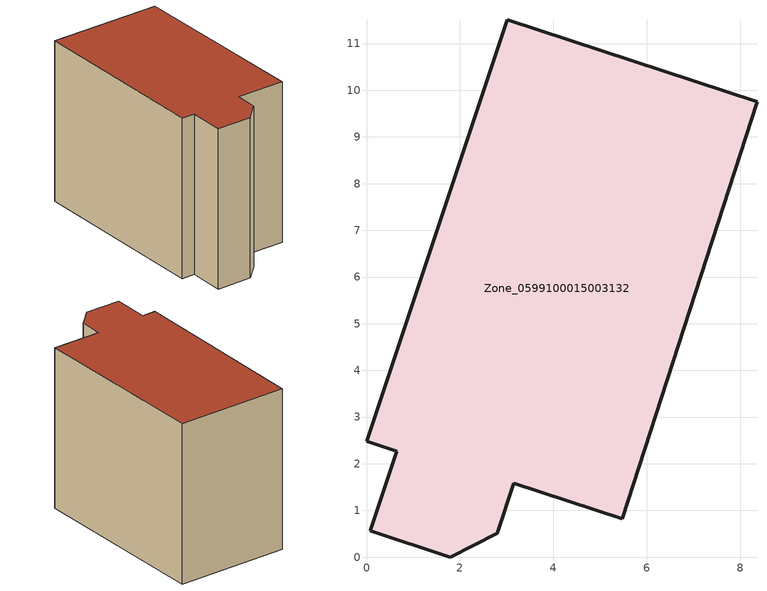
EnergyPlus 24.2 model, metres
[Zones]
Zone_0599100015003132
 floor ground (C_G): 0,2.48 3.01,11.51 8.36,9.75 5.48,0.82 3.16,1.59 2.8,0.51 1.79,0 0.08,0.56 0.64,2.27 z0.77
 wall outside (C_F): 3.01,11.51 0,2.48 0.64,2.27 0.08,0.56 1.79,0 2.8,0.51 3.16,1.59 5.48,0.82 8.36,9.75 3.01,11.51 z0.77:8.86
 roof outside (C_R): 2.8,0.51 3.16,1.59 5.48,0.82 8.36,9.75 3.01,11.51 0,2.48 0.64,2.27 0.08,0.56 1.79,0 z8.86
[BUILDING]
Pand.0599100015003132: North Axis=0; Terrain=City; Loads Convergence Tolerance Value=0.04; Temperature Convergence Tolerance Value=0.4; Solar Distribution=FullExterior; Maximum Number of Warmup Days=25; Minimum Number of Warmup Days=1
[Site:Location]
Rotterdam.The.Hague.AP_ZH_NLD Design_Conditions: Latitude=51.96; Longitude=4.45; Time Zone=1; Elevation=-4.5
[SITE:GROUNDTEMPERATURE:BUILDINGSURFACE]
18, 18, 18, 18, 18, 18, 18, 18, 18, 18, 18, 18
[MATERIAL] Thermal Absorptance=0.9; Solar Absorptance=0.7; Visible Absorptance=0.7
Name | Roughness | Thickness | Conductivity | Density | Specific Heat
G.TI.1965-1974 | MediumSmooth | 0.15 | 0.882353 | 540 | 1210
F.TI.1965-1974 | Rough | 0.3 | 0.697674 | 1920 | 840
R.TI.1965-1974 | MediumRough | 0.2 | 0.232558 | 1500 | 1000
[CONSTRUCTION]
C_G: G.TI.1965-1974
C_F: F.TI.1965-1974
C_R: R.TI.1965-1974
[ZONE]
Zone_0599100015003132: Type=1; Multiplier=1; Ceiling Height=Autocalculate; Volume=Autocalculate; Floor Area=autocalculate; Part of Total Floor Area=Yes
[ZONEINFILTRATION:DESIGNFLOWRATE]
Infil_Zone_0599100015003132: Zone or ZoneList or Space or SpaceList=Zone_0599100015003132; Schedule=AlwaysOn; Design Flow Rate Calculation Method=Flow/Area; Flow Rate per Floor Area=0.003; Constant Term Coefficient=1; Temperature Term Coefficient=0; Velocity Term Coefficient=0; Velocity Squared Term Coefficient=0
[HVACTEMPLATE:ZONE:IDEALLOADSAIRSYSTEM]
Zone_0599100015003132: Maximum Heating Supply Air Temperature=50; Minimum Cooling Supply Air Temperature=13; Maximum Heating Supply Air Humidity Ratio=0.0156; Minimum Cooling Supply Air Humidity Ratio=0.0077; Heating Limit=NoLimit; Cooling Limit=NoLimit; Dehumidification Control Type=ConstantSensibleHeatRatio; Cooling Sensible Heat Ratio=0.7; Dehumidification Setpoint=60; Humidification Control Type=None; Humidification Setpoint=30; Outdoor Air Method=None; Outdoor Air Flow Rate per Person=0.00944; Outdoor Air Flow Rate per Zone Floor Area=0; Outdoor Air Flow Rate per Zone=0; Demand Controlled Ventilation Type=None; Outdoor Air Economizer Type=NoEconomizer; Heat Recovery Type=None; Sensible Heat Recovery Effectiveness=0.7; Latent Heat Recovery Effectiveness=0.65
[ZONECONTROL:THERMOSTAT]
ThermostatControl_Zone_0599100015003132: Zone or ZoneList=Zone_0599100015003132; Control Type Schedule=DualSetpointControlType; Control 1=Thermostat_Zone_0599100015003132; Temperature Difference Between Cutout And Setpoint=0
[THERMOSTATSETPOINT:DUALSETPOINT]
Thermostat_Zone_0599100015003132: Heating Setpoint Temperature Schedule=HeatingSetpoint_Zone_0599100015003132; Cooling Setpoint Temperature Schedule=CoolingSetpoint_Zone_0599100015003132
[SCHEDULE:COMPACT]
HeatingSetpoint_Zone_0599100015003132: Through: 12/31, For: AllDays, Until: 24:00, 21
CoolingSetpoint_Zone_0599100015003132: Through: 12/31, For: AllDays, Until: 24:00, 24
DualSetpointControlType: Through: 12/31, For: AllDays, Until: 24:00, 4
AlwaysOn: Through: 12/31, For: AllDays, Until: 24:00, 1
